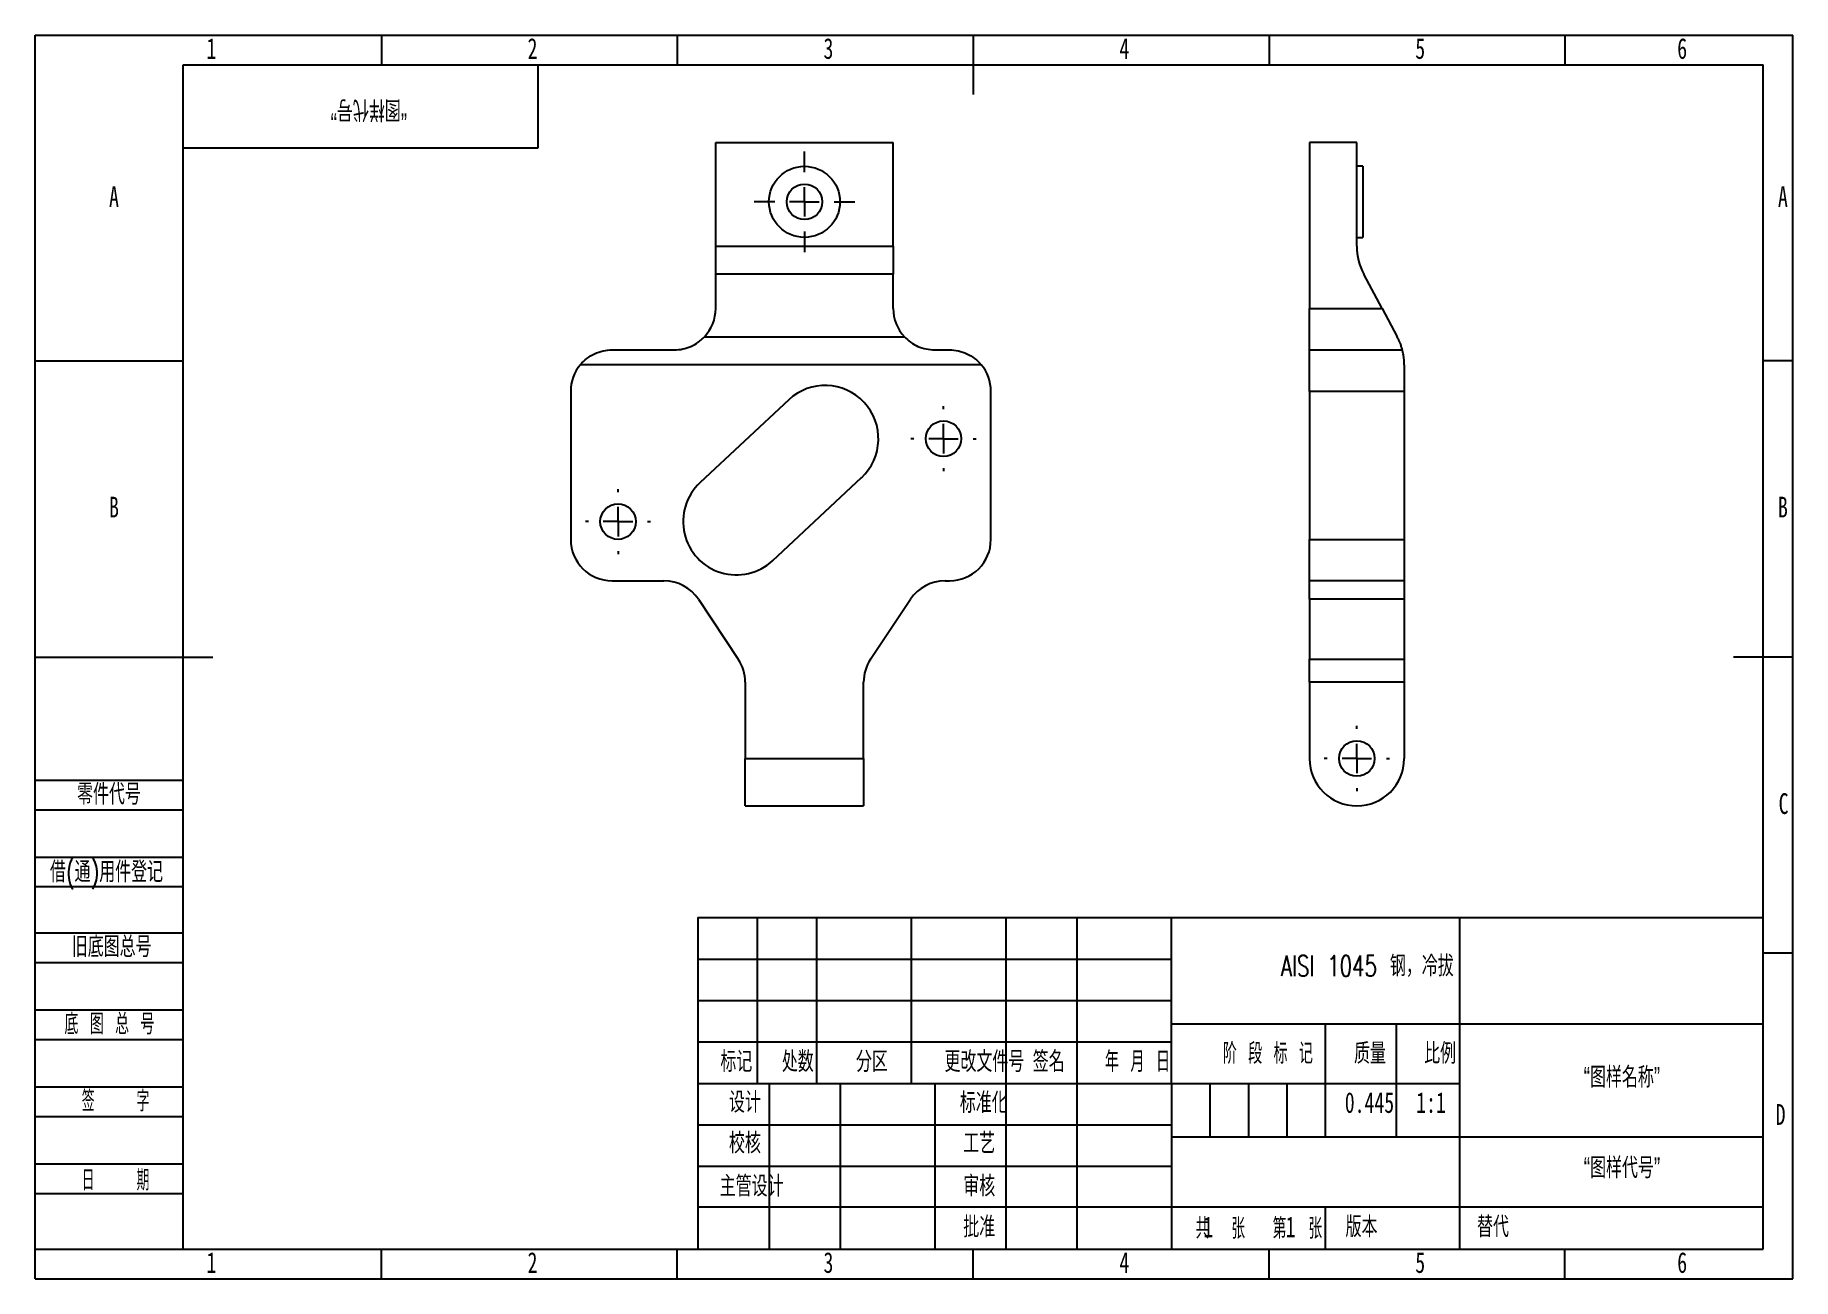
# Model space of a CAD drawing. Header units: millimetres. Extents: x 0 to 297, y 0 to 210.
import ezdxf

# ---------------------------------------------------------------- set-up
doc = ezdxf.new("R2010")
doc.units = ezdxf.units.MM
doc.layers.add('图框', color=7, linetype='Continuous')
doc.layers.add('粗实线层', color=7, linetype='Continuous', lineweight=25)
doc.styles.add('SLDTEXTSTYLE0', font='TXT', dxfattribs={"width": 0.7, "bigfont": 'bigfont'})
doc.styles.add('SLDTEXTSTYLE1', font='TXT', dxfattribs={"width": 0.6, "bigfont": 'bigfont'})
doc.styles.add('SLDTEXTSTYLE2', font='TXT', dxfattribs={"width": 0.614286, "bigfont": 'bigfont'})
doc.styles.add('SLDTEXTSTYLE3', font='TXT', dxfattribs={"width": 0.62, "bigfont": 'bigfont'})
doc.styles.add('SLDTEXTSTYLE4', font='TXT', dxfattribs={"width": 0.566667, "bigfont": 'bigfont'})
doc.styles.add('SLDTEXTSTYLE5', font='TXT', dxfattribs={"width": 0.7})

# ---------------------------------------------------------------- blocks, each defined once
blk = doc.blocks.new('SW_CENTERMARKSYMBOL_0')
at = {"layer": '图框', "color": 0}
for p, q in [((0, 5), (0, 5.5)), ((-5, 0), (-5.5, 0)), ((0, 0), (-2.5, 0)), ((0, 0), (0, 2.5)), ((0, 0), (0, -2.5)), ((0, 0), (2.5, 0)), ((5, 0), (5.5, 0)), ((0, -5), (0, -5.5))]:
    blk.add_line(p, q, dxfattribs=at)
blk = doc.blocks.new('SW_CENTERMARKSYMBOL_1')
at = {"layer": '图框', "color": 0}
for p, q in [((0, 5), (0, 5.5)), ((-5, 0), (-5.5, 0)), ((0, 0), (-2.5, 0)), ((0, 0), (0, 2.5)), ((0, 0), (0, -2.5)), ((0, 0), (2.5, 0)), ((5, 0), (5.5, 0)), ((0, -5), (0, -5.5))]:
    blk.add_line(p, q, dxfattribs=at)
blk = doc.blocks.new('SW_CENTERMARKSYMBOL_2')
at = {"layer": '图框', "color": 0}
for p, q in [((0, 5), (0, 8.5)), ((-5, 0), (-8.5, 0)), ((0, 0), (-2.5, 0)), ((0, 0), (0, 2.5)), ((0, 0), (0, -2.5)), ((0, 0), (2.5, 0)), ((5, 0), (8.5, 0)), ((0, -5), (0, -8.5))]:
    blk.add_line(p, q, dxfattribs=at)
blk = doc.blocks.new('SW_CENTERMARKSYMBOL_3')
at = {"layer": '图框', "color": 0}
for p, q in [((0, 5), (0, 5.5)), ((-5, 0), (-5.5, 0)), ((0, 0), (-2.5, 0)), ((0, 0), (0, 2.5)), ((0, 0), (0, -2.5)), ((0, 0), (2.5, 0)), ((5, 0), (5.5, 0)), ((0, -5), (0, -5.5))]:
    blk.add_line(p, q, dxfattribs=at)

msp = doc.modelspace()

# ---------------------------------------------------------------- linework, layer by layer
at = {"color": 7, "linetype": 'Continuous', "lineweight": 25}
for p, q in [((114.99, 191.86), (144.99, 191.86)), ((114.99, 174.36), (114.99, 191.86)), ((144.99, 174.36), (144.99, 191.86)), ((223.33, 191.86), (215.33, 191.86)), ((215.33, 191.86), (215.33, 163.86)), ((223.33, 174.36), (223.33, 191.86)), ((224.33, 187.86), (223.33, 187.86)), ((224.33, 187.86), (224.33, 175.86)), ((223.33, 175.86), (224.33, 175.86)), ((114.99, 174.36), (144.99, 174.36)), ((114.99, 169.66), (114.99, 174.36)), ((144.99, 174.36), (144.99, 169.66)), ((114.99, 163.86), (114.99, 169.66)), ((144.99, 169.66), (114.99, 169.66)), ((144.99, 163.86), (144.99, 169.66)), ((227.6, 163.86), (224.51, 169.66)), ((215.33, 163.86), (227.6, 163.86)), ((215.33, 156.86), (215.33, 163.86)), ((227.6, 163.86), (230.16, 159.07)), ((113.09, 159.07), (146.89, 159.07)), ((97.49, 156.86), (107.99, 156.86)), ((151.99, 156.86), (154.49, 156.86)), ((215.33, 149.86), (215.33, 156.86)), ((215.33, 156.86), (231.02, 156.86)), ((159.85, 154.36), (92.13, 154.36)), ((231.33, 154.36), (231.33, 149.86)), ((90.49, 149.86), (90.49, 124.86)), ((161.49, 124.86), (161.49, 149.86)), ((215.33, 149.86), (215.33, 124.86)), ((231.33, 149.86), (215.33, 149.86)), ((231.33, 149.86), (231.33, 124.86)), ((127.35, 148.44), (112.35, 134.44)), ((124.63, 121.29), (139.63, 135.29)), ((215.33, 124.86), (231.33, 124.86)), ((215.33, 117.86), (215.33, 124.86)), ((231.33, 124.86), (231.33, 117.86)), ((97.49, 117.86), (106.24, 117.86)), ((153.74, 117.86), (154.49, 117.86)), ((231.33, 117.86), (215.33, 117.86)), ((215.33, 114.75), (215.33, 117.86)), ((231.33, 117.86), (231.33, 114.75)), ((112.07, 114.75), (118.81, 104.63)), ((141.17, 104.63), (147.91, 114.75)), ((231.33, 114.75), (215.33, 114.75)), ((215.33, 114.75), (215.33, 104.63)), ((231.33, 114.75), (231.33, 104.63)), ((215.33, 104.63), (231.33, 104.63)), ((215.33, 100.75), (215.33, 104.63)), ((231.33, 104.63), (231.33, 100.75)), ((119.99, 100.75), (119.99, 87.86)), ((139.99, 87.86), (139.99, 100.75)), ((231.33, 100.75), (215.33, 100.75)), ((215.33, 100.75), (215.33, 87.86)), ((231.33, 100.75), (231.33, 87.86)), ((119.99, 87.86), (139.99, 87.86)), ((119.99, 79.86), (119.99, 87.86)), ((139.99, 87.86), (139.99, 79.86)), ((119.99, 79.86), (139.99, 79.86))]:
    msp.add_line(p, q, dxfattribs=at)
for centre, radius in [((129.99, 181.86), 6), ((129.99, 181.86), 3), ((153.49, 141.86), 3), ((98.49, 127.86), 3), ((223.33, 87.86), 3)]:
    msp.add_circle(centre, radius, dxfattribs=at)
for centre, radius, start, end in [((233.33, 174.36), 10, 180, 208.0725), ((107.99, 163.86), 7, 316.7743, 0), ((151.99, 163.86), 7, 180, 223.2257), ((97.49, 149.86), 7, 139.9948, 180), ((154.49, 149.86), 7, 0, 40.0052), ((133.49, 141.86), 9, 313.0251, 133.0251), ((118.49, 127.86), 9, 133.0251, 313.0251), ((97.49, 124.86), 7, 180, 270), ((154.49, 124.86), 7, 270, 0), ((106.24, 110.86), 7, 33.6901, 90), ((153.74, 110.86), 7, 90, 146.3099), ((112.99, 100.75), 7, 0, 33.6901), ((146.99, 100.75), 7, 146.3099, 180), ((223.33, 87.86), 8, 180, 0)]:
    msp.add_arc(centre, radius, start, end, dxfattribs=at)
for points, knots in [([(107.99, 156.86), (108.48, 156.86), (108.96, 156.92), (109.9, 157.11), (110.37, 157.26), (111.24, 157.65), (111.65, 157.88), (112.23, 158.29), (112.42, 158.44), (112.77, 158.74), (112.93, 158.9), (113.09, 159.07)], [0, 0, 0, 0, 0.25, 0.25, 0.5, 0.5, 0.75, 0.75, 0.875, 0.875, 1, 1, 1, 1]), ([(146.89, 159.07), (147.2, 158.74), (147.55, 158.43), (148.31, 157.89), (148.73, 157.65), (149.61, 157.26), (150.07, 157.12), (151.02, 156.92), (151.5, 156.86), (151.99, 156.86)], [0, 0, 0, 0, 0.25, 0.25, 0.5, 0.5, 0.75, 0.75, 1, 1, 1, 1]), ([(231.02, 156.86), (231.02, 156.86), (231, 156.92), (230.95, 157.11), (230.91, 157.26), (230.78, 157.65), (230.7, 157.88), (230.53, 158.29), (230.47, 158.44), (230.32, 158.74), (230.24, 158.9), (230.16, 159.07)], [0, 0, 0, 0, 0.25, 0.25, 0.5, 0.5, 0.75, 0.75, 0.875, 0.875, 1, 1, 1, 1]), ([(92.13, 154.36), (92.46, 154.76), (92.83, 155.11), (93.63, 155.73), (94.07, 155.99), (94.99, 156.42), (95.47, 156.59), (96.47, 156.81), (96.98, 156.86), (97.49, 156.86)], [0, 0, 0, 0, 0.25, 0.25, 0.5, 0.5, 0.75, 0.75, 1, 1, 1, 1]), ([(154.49, 156.86), (155, 156.86), (155.51, 156.81), (156.5, 156.59), (156.99, 156.42), (157.91, 156), (158.34, 155.73), (159.15, 155.11), (159.52, 154.76), (159.85, 154.36)], [0, 0, 0, 0, 0.25, 0.25, 0.5, 0.5, 0.75, 0.75, 1, 1, 1, 1]), ([(231.33, 154.36), (231.33, 154.76), (231.31, 155.11), (231.24, 155.73), (231.2, 155.99), (231.12, 156.42), (231.08, 156.59), (231.03, 156.81), (231.02, 156.86), (231.02, 156.86)], [0, 0, 0, 0, 0.25, 0.25, 0.5, 0.5, 0.75, 0.75, 1, 1, 1, 1])]:
    msp.add_open_spline(points, degree=3, knots=knots, dxfattribs=at)
at = {"layer": '图框'}
for p, q in [((0, 0), (0, 210)), ((0, 210), (297, 210)), ((58.5, 210), (58.5, 205)), ((108.5, 210), (108.5, 205)), ((208.5, 210), (208.5, 205)), ((258.5, 210), (258.5, 205)), ((297, 0), (297, 210)), ((0, 155), (25, 155)), ((297, 155), (292, 155)), ((0, 84.22), (25, 84.22)), ((0, 79.22), (25, 79.22)), ((0, 71.22), (25, 71.22)), ((0, 66.22), (25, 66.22)), ((0, 58.43), (25, 58.43)), ((112, 54), (192, 54)), ((297, 55), (292, 55)), ((0, 53.43), (25, 53.43)), ((0, 45.43), (25, 45.43)), ((112, 47), (192, 47)), ((0, 40.43), (25, 40.43)), ((198.5, 33), (198.5, 24)), ((205, 33), (205, 24)), ((211.5, 33), (211.5, 24)), ((0, 32.43), (25, 32.43)), ((0, 27.43), (25, 27.43)), ((0, 19.43), (25, 19.43)), ((0, 14.43), (25, 14.43)), ((0, 5), (25, 5)), ((58.5, 0), (58.5, 5)), ((108.5, 0), (108.5, 5)), ((208.5, 0), (208.5, 5)), ((258.5, 0), (258.5, 5)), ((0, 0), (297, 0))]:
    msp.add_line(p, q, dxfattribs=at)
at = {"layer": '图框', "lineweight": 25}
for p, q in [((158.5, 210), (158.5, 200)), ((0, 105), (30, 105)), ((297, 105), (287, 105)), ((112, 61), (112, 5)), ((112, 61), (292, 61)), ((122, 61), (122, 33)), ((132, 61), (132, 33)), ((148, 61), (148, 33)), ((164, 61), (164, 5)), ((176, 61), (176, 5)), ((191.97, 61.05), (192, 5)), ((240.69, 61), (240.69, 5)), ((191.98, 43.05), (291.98, 43.05)), ((218, 43.07), (218, 24.07)), ((230, 43), (230, 24)), ((112, 40), (192, 40)), ((112, 33), (192, 33)), ((124, 33), (124, 5)), ((136, 33), (136, 5)), ((152, 33), (152, 5)), ((192.02, 33), (240.69, 33)), ((112, 26), (192, 26)), ((192, 24), (292, 24)), ((112, 19), (192, 19)), ((112, 12.17), (192, 12.17)), ((192, 12.17), (292, 12.17)), ((218, 12.17), (218, 5)), ((25, 5), (292, 5)), ((158.5, 0), (158.5, 5))]:
    msp.add_line(p, q, dxfattribs=at)
at = {"layer": '图框', "linetype": 'Continuous', "lineweight": 25}
for p, q in [((25, 5), (25, 205)), ((25, 205), (292, 205)), ((292, 5), (292, 205))]:
    msp.add_line(p, q, dxfattribs=at)
at = {"layer": '粗实线层'}
for p, q in [((85, 191), (85, 205)), ((25, 191), (85, 191))]:
    msp.add_line(p, q, dxfattribs=at)

# ---------------------------------------------------------------- block references
at = {"layer": '图框'}
for name, p in [('SW_CENTERMARKSYMBOL_2', (129.99, 181.86)), ('SW_CENTERMARKSYMBOL_1', (153.49, 141.86)), ('SW_CENTERMARKSYMBOL_0', (98.49, 127.86)), ('SW_CENTERMARKSYMBOL_3', (223.33, 87.86))]:
    msp.add_blockref(name, p, dxfattribs=at)

# ---------------------------------------------------------------- texts
at = {"layer": '图框', "char_height": 3.5}
for s, insert, attachment_point, style in [('1', (29.79, 209.5), 2, 'SLDTEXTSTYLE5'), ('2', (84.04, 209.5), 2, 'SLDTEXTSTYLE5'), ('3', (134.04, 209.5), 2, 'SLDTEXTSTYLE5'), ('4', (184.04, 209.5), 2, 'SLDTEXTSTYLE5'), ('5', (234.04, 209.5), 2, 'SLDTEXTSTYLE5'), ('6', (278.3, 209.5), 2, 'SLDTEXTSTYLE5'), ('A', (13.32, 184.5), 2, 'SLDTEXTSTYLE5'), ('A', (295.32, 184.5), 2, 'SLDTEXTSTYLE5'), ('B', (13.32, 132.06), 2, 'SLDTEXTSTYLE5'), ('B', (295.32, 132.06), 2, 'SLDTEXTSTYLE5'), ('\\M+197EB\\M+18C8F\\M+191E3\\M+18D86', (7.08, 83.58), 1, 'SLDTEXTSTYLE0'), ('C', (295.43, 82), 2, 'SLDTEXTSTYLE5'), ('\\M+18ED8(\\M+192CA)\\M+19770\\M+18C8F\\M+1936F记', (2.5, 70.47), 1, 'SLDTEXTSTYLE0'), ('\\M+18B8C\\M+192EA图总\\M+18D86', (6.19, 57.82), 1, 'SLDTEXTSTYLE0'), ('AISI 1045 钢\\M+18143\\M+197E2\\M+19D55', (225.08, 54.58), 2, 'SLDTEXTSTYLE0'), ('\\M+192EA 图 总 \\M+18D86', (4.95, 44.77), 1, 'SLDTEXTSTYLE2'), ('标记', (118.48, 38.42), 2, 'SLDTEXTSTYLE0'), ('处\\M+19094', (128.87, 38.42), 2, 'SLDTEXTSTYLE0'), ('\\M+195AA\\M+18BE6', (141.39, 38.42), 2, 'SLDTEXTSTYLE0'), ('\\M+18D58\\M+189FC\\M+195B6\\M+18C8F\\M+18D86', (160.39, 38.42), 2, 'SLDTEXTSTYLE0'), ('签\\M+196BC', (171.26, 38.42), 2, 'SLDTEXTSTYLE0'), ('\\M+1944E \\M+18C8E \\M+193FA', (186.26, 38.42), 2, 'SLDTEXTSTYLE3'), ('阶 \\M+19269 标 记', (208.29, 39.81), 2, 'SLDTEXTSTYLE2'), ('质\\M+197CA', (225.55, 39.81), 2, 'SLDTEXTSTYLE0'), ('\\M+194E4\\M+197E1', (237.4, 39.81), 2, 'SLDTEXTSTYLE0'), ('\\M+18167图样\\M+196BC\\M+18FCC\\M+18168', (268.12, 35.79), 2, 'SLDTEXTSTYLE0'), ('签    \\M+18E9A', (13.59, 31.76), 2, 'SLDTEXTSTYLE4'), ('设计', (119.93, 31.56), 2, 'SLDTEXTSTYLE0'), ('标\\M+18F79\\M+189BB', (160.29, 31.49), 2, 'SLDTEXTSTYLE0'), ('0.445', (225.46, 31.52), 2, 'SLDTEXTSTYLE5'), ('1:1', (235.86, 31.52), 2, 'SLDTEXTSTYLE5'), ('D', (294.93, 29.5), 2, 'SLDTEXTSTYLE5'), ('\\M+18D5A\\M+18A6A', (119.93, 24.68), 2, 'SLDTEXTSTYLE0'), ('\\M+18D48艺', (159.52, 24.64), 2, 'SLDTEXTSTYLE0'), ('\\M+18167图样\\M+191E3\\M+18D86\\M+18168', (268.13, 20.49), 2, 'SLDTEXTSTYLE0'), ('\\M+193FA    \\M+18AFA', (13.59, 18.41), 2, 'SLDTEXTSTYLE4'), ('\\M+18EE5\\M+18AC7设计', (121.07, 17.4), 2, 'SLDTEXTSTYLE0'), ('审\\M+18A6A', (159.52, 17.4), 2, 'SLDTEXTSTYLE0'), ('\\M+194E1\\M+18F79', (159.52, 10.52), 2, 'SLDTEXTSTYLE0'), ('\\M+18BA4  张', (200.26, 10.26), 2, 'SLDTEXTSTYLE1'), ('1', (197.39, 10.53), 1, 'SLDTEXTSTYLE5'), ('\\M+191E6  张', (213.29, 10.26), 2, 'SLDTEXTSTYLE1'), ('1', (211.3, 10.53), 1, 'SLDTEXTSTYLE5'), ('\\M+194C5\\M+1967B', (224.12, 10.53), 2, 'SLDTEXTSTYLE0'), ('\\M+191D6\\M+191E3', (243.64, 10.53), 1, 'SLDTEXTSTYLE0'), ('1', (29.79, 4.5), 2, 'SLDTEXTSTYLE5'), ('2', (84.04, 4.5), 2, 'SLDTEXTSTYLE5'), ('3', (134.04, 4.5), 2, 'SLDTEXTSTYLE5'), ('4', (184.04, 4.5), 2, 'SLDTEXTSTYLE5'), ('5', (234.04, 4.5), 2, 'SLDTEXTSTYLE5'), ('6', (278.3, 4.5), 2, 'SLDTEXTSTYLE5')]:
    msp.add_mtext(s, dxfattribs=dict(at, insert=insert, attachment_point=attachment_point, style=style))
at = {"layer": '图框', "insert": (56.39, 195.65), "char_height": 3.5, "attachment_point": 2, "rotation": 180, "style": 'SLDTEXTSTYLE0'}
msp.add_mtext('\\M+18167图样\\M+191E3\\M+18D86\\M+18168', dxfattribs=at)

doc.saveas('drawing.dxf')
